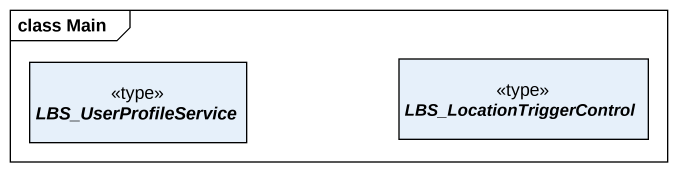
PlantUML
@startuml
mainframe class Main
hide circle
hide empty members
abstract class LBS_UserProfileService <<type>>
abstract class LBS_LocationTriggerControl <<type>>
@enduml
